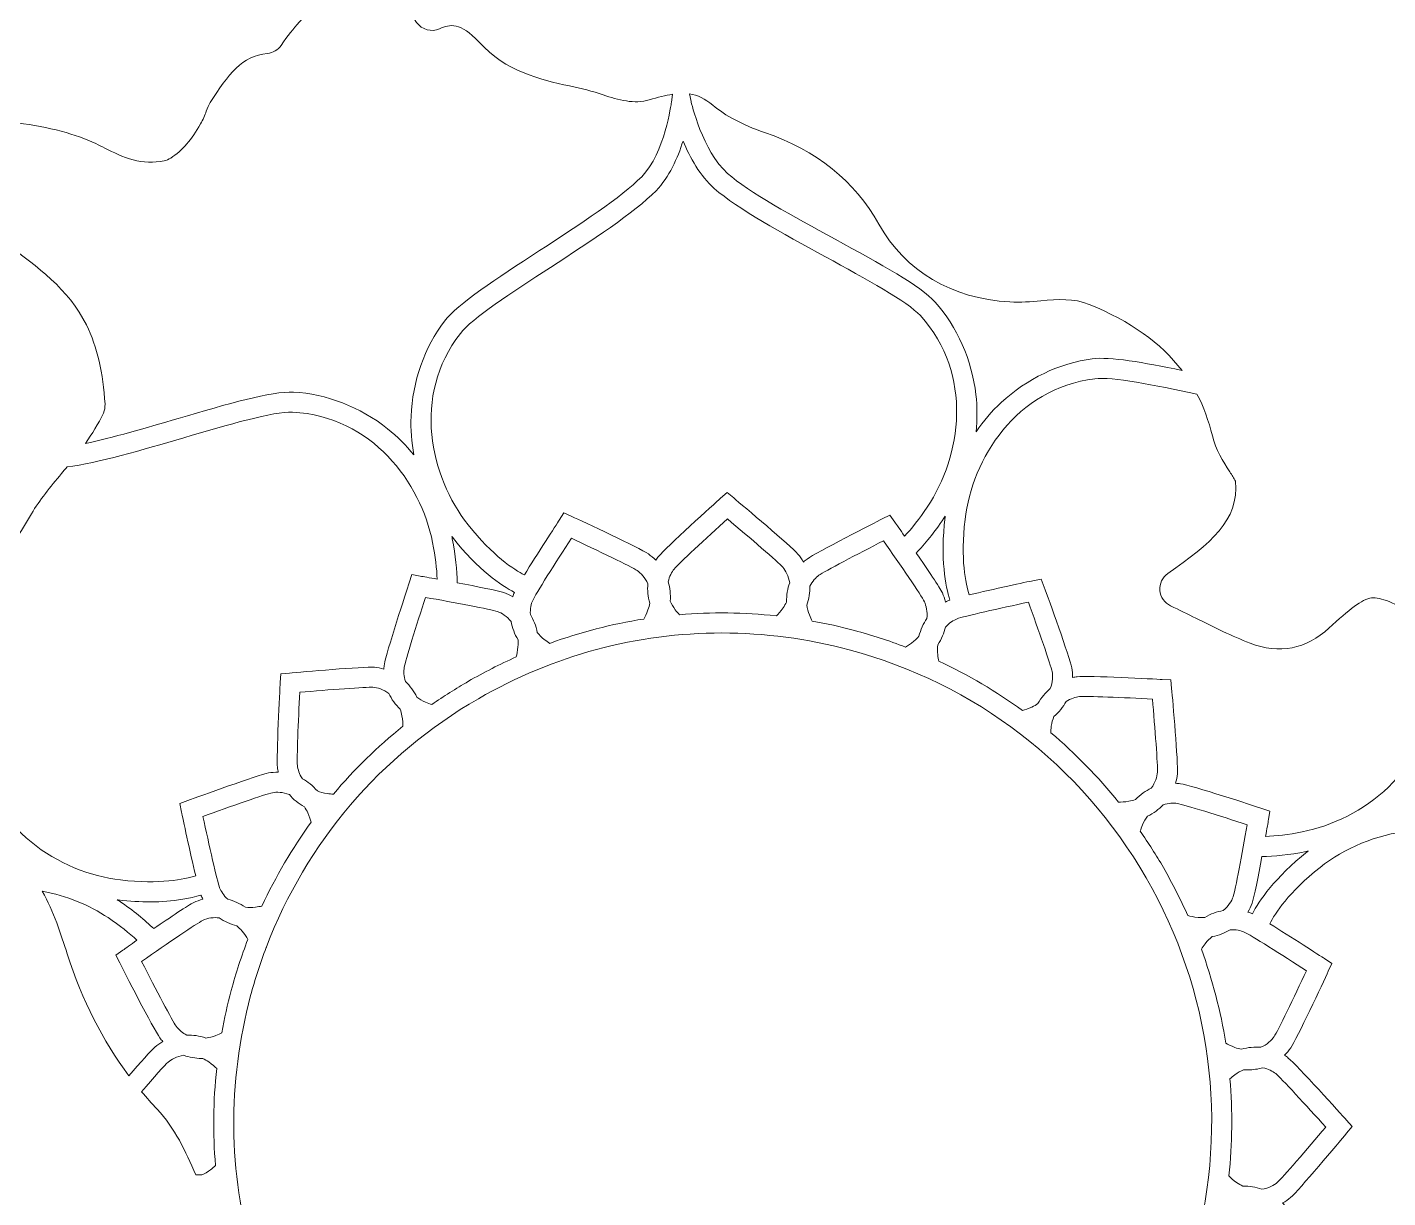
# Model space of a CAD drawing. Header units: millimetres. Extents: x -1844 to 2932, y -490 to 399.
# Drawn here: x -1681.8 to -1500.5, y -183.1 to -27.2 of the extents above; entities that cross this region are included whole.
import ezdxf

# ---------------------------------------------------------------- set-up
doc = ezdxf.new("R2010")
doc.units = ezdxf.units.MM
doc.header["$MEASUREMENT"] = 0
doc.layers.add('Layer 2', color=7, linetype='Continuous')

msp = doc.modelspace()

# ---------------------------------------------------------------- linework, layer by layer
at = {"layer": 'Layer 2', "lineweight": 0}
for points, knots in [([(-1399.13, 398.64), (-1644.62, 398.64), (-1843.63, 199.63), (-1843.63, -45.86), (-1843.63, -291.35), (-1644.62, -490.36), (-1399.13, -490.36), (-1153.64, -490.36), (-954.63, -291.35), (-954.63, -45.86), (-954.63, 199.63), (-1153.64, 398.64), (-1399.13, 398.64)], [0, 0, 0, 0, 1, 1, 1, 2, 2, 2, 3, 3, 3, 4, 4, 4, 4]), ([(-1693.73, -49.65), (-1694.94, -48.64), (-1696.36, -48.07), (-1697.62, -47.57), (-1698.17, -47.35), (-1698.69, -47.14), (-1699.16, -46.91), (-1699.67, -46.65), (-1700.2, -46.41), (-1700.72, -46.17), (-1702.03, -45.56), (-1703.26, -44.99), (-1704.31, -44.27), (-1704.31, -44.27), (-1704.7, -44), (-1704.7, -44), (-1707.42, -42.14), (-1710.23, -40.21), (-1712.5, -37.96), (-1714.47, -36.03), (-1715.26, -34.4), (-1715.25, -33.98), (-1714.65, -30.08), (-1716.38, -28.07), (-1717.9, -26.29), (-1718.04, -26.13), (-1718.18, -25.96), (-1718.33, -25.79), (-1719.63, -24.23), (-1720.74, -22.38), (-1721.82, -20.59), (-1722.3, -19.79), (-1722.79, -18.96), (-1723.3, -18.17), (-1723.72, -17.51), (-1724.42, -17.09), (-1725.2, -17.03), (-1726.08, -16.95), (-1727, -16.94), (-1727.97, -16.93), (-1730.05, -16.9), (-1732.21, -16.88), (-1733.98, -16.22), (-1737.36, -14.98), (-1740.54, -13.18), (-1743.89, -11.28), (-1744.95, -10.68), (-1746.04, -10.06), (-1747.12, -9.47), (-1747.65, -9.18), (-1748.18, -8.69), (-1748.41, -8.27), (-1748.48, -8.15), (-1748.54, -8.03), (-1748.61, -7.91), (-1748.61, -7.91), (-1748.67, -7.81), (-1748.67, -7.81), (-1748.81, -7.56), (-1749, -7.33), (-1749.23, -7.14), (-1749.23, -7.14), (-1749.37, -7.02), (-1749.37, -7.02), (-1749.44, -6.97), (-1749.5, -6.92), (-1749.56, -6.86), (-1749.56, -6.86), (-1749.93, -6.53), (-1749.93, -6.53), (-1751.55, -5.08), (-1753.39, -3.43), (-1756.25, -3.03), (-1759.09, -2.63), (-1761.81, -3.34), (-1763.86, -4), (-1765.13, -4.41), (-1766.37, -4.87), (-1767.57, -5.32), (-1771.09, -6.62), (-1774.41, -7.85), (-1777.92, -7.75), (-1785.17, -7.54), (-1792.34, -3.08), (-1797.58, 4.51), (-1800.8, 9.17), (-1802.7, 14.43), (-1804.13, 18.96), (-1804.18, 19.12), (-1804.24, 19.26), (-1804.32, 19.4), (-1806.03, 22.56), (-1807.78, 26.11), (-1809.46, 29.54), (-1812.96, 36.65), (-1815.97, 42.79), (-1818.5, 45.09), (-1818.63, 45.21), (-1818.77, 45.31), (-1818.91, 45.39), (-1813.29, 71.35), (-1805.22, 96.87), (-1794.88, 121.31), (-1787.4, 139), (-1778.68, 156.25), (-1768.85, 172.84), (-1771.18, 164.55), (-1772.39, 155.89), (-1772.39, 147.05), (-1772.39, 122.22), (-1762.88, 98.86), (-1745.58, 81.12), (-1749.41, 79.13), (-1753.52, 76.87), (-1758.22, 74.18), (-1760.05, 73.13), (-1761.62, 71.36), (-1762.31, 69.54), (-1762.57, 68.85), (-1762.83, 68.17), (-1763.09, 67.48), (-1765.15, 62.07), (-1767.28, 56.48), (-1768.8, 50.76), (-1770.12, 45.78), (-1771.43, 39.9), (-1771.22, 34.05), (-1770.93, 25.85), (-1768.08, 19.49), (-1762.75, 15.14), (-1758.09, 11.35), (-1749.53, 11.59), (-1743.48, 13.8), (-1737.53, 15.97), (-1733.59, 19.95), (-1732.68, 24.73), (-1731.97, 28.5), (-1729.07, 30.42), (-1722.67, 31.37), (-1718.72, 31.96), (-1716.28, 31.25), (-1714.45, 28.93), (-1714.35, 28.57), (-1714.18, 28.23), (-1713.93, 27.94), (-1712.28, 26.01), (-1711.75, 23.01), (-1712.56, 20.11), (-1713.53, 16.63), (-1716.03, 13.84), (-1718.73, 11.05), (-1718.73, 11.05), (-1719.02, 10.75), (-1719.02, 10.75), (-1720.28, 9.45), (-1721.59, 8.11), (-1722.68, 6.5), (-1723.77, 4.91), (-1724.97, 2.79), (-1724.61, 0.61), (-1724.53, 0.08), (-1724.27, -0.41), (-1723.88, -0.79), (-1723.34, -1.31), (-1722.6, -1.57), (-1721.83, -1.52), (-1721.78, -1.53), (-1721.73, -1.53), (-1721.68, -1.54), (-1721.4, -1.57), (-1720.98, -1.61), (-1720.49, -1.55), (-1718.98, -1.39), (-1717.65, -0.83), (-1716.55, -0.3), (-1713.05, 1.38), (-1710.38, 2.49), (-1707.82, 1.42), (-1706.64, 0.92), (-1705.76, 0.04), (-1705.04, -1.35), (-1704.65, -2.11), (-1703.9, -2.62), (-1703.05, -2.69), (-1702.71, -2.73), (-1702.4, -2.73), (-1702.1, -2.69), (-1701.34, -2.61), (-1700.99, -2.72), (-1700.93, -2.77), (-1700.88, -2.82), (-1700.75, -3.13), (-1700.76, -3.83), (-1700.8, -7), (-1701.1, -10.27), (-1701.39, -13.44), (-1701.45, -14), (-1701.5, -14.55), (-1701.55, -15.1), (-1701.63, -16.11), (-1701.72, -17.11), (-1701.8, -18.12), (-1701.93, -19.82), (-1702.07, -21.59), (-1702.26, -23.29), (-1702.28, -23.51), (-1702.28, -23.72), (-1702.25, -23.94), (-1701.37, -29.72), (-1699.15, -33.69), (-1695.45, -36.08), (-1691.65, -38.54), (-1687.27, -39.23), (-1683.03, -39.9), (-1680.97, -40.23), (-1679.02, -40.53), (-1677.21, -41.03), (-1675.5, -41.5), (-1673.99, -42.04), (-1672.61, -42.68), (-1672.22, -42.86), (-1671.82, -43.06), (-1671.4, -43.28), (-1670.29, -43.84), (-1669.03, -44.48), (-1667.63, -44.84), (-1666.3, -45.19), (-1664.91, -45.23), (-1663.52, -44.97), (-1663.2, -44.9), (-1662.89, -44.78), (-1662.62, -44.6), (-1661.12, -43.62), (-1659.79, -42.09), (-1658.66, -40.06), (-1658.33, -39.47), (-1658.1, -38.89), (-1657.9, -38.37), (-1657.73, -37.92), (-1657.57, -37.49), (-1657.39, -37.21), (-1654.96, -33.44), (-1653.12, -30.95), (-1649.77, -30.67), (-1649.03, -30.6), (-1648.35, -30.21), (-1647.93, -29.6), (-1647.04, -28.32), (-1646.27, -27.33), (-1645.5, -26.48), (-1642.73, -23.43), (-1639.51, -21.55), (-1636.88, -21.44), (-1635.31, -21.37), (-1633.93, -21.93), (-1632.65, -23.13), (-1631.62, -24.1), (-1630.74, -25.29), (-1629.87, -26.54), (-1629.18, -27.51), (-1627.9, -27.87), (-1626.81, -27.38), (-1625.46, -26.77), (-1624.04, -26.46), (-1621.58, -29.14), (-1617.96, -33.11), (-1613.46, -34.11), (-1609.5, -35), (-1607.93, -35.35), (-1606.44, -35.68), (-1605.04, -36.17), (-1603, -36.87), (-1600.85, -37.44), (-1598.87, -36.85), (-1597.72, -36.5), (-1596.71, -36.24), (-1595.8, -36.11), (-1595.8, -36.11), (-1595.93, -37.18), (-1595.93, -37.18), (-1595.94, -37.24), (-1596.8, -43.92), (-1599.89, -47.08), (-1602.57, -49.82), (-1608.13, -53.44), (-1613.51, -56.93), (-1619.32, -60.71), (-1624.35, -63.98), (-1626.16, -66.32), (-1628.82, -69.75), (-1630.44, -74.38), (-1630.62, -79.01), (-1630.68, -80.74), (-1630.55, -82.45), (-1630.23, -84.14), (-1631.27, -82.86), (-1632.44, -81.69), (-1633.74, -80.65), (-1637.37, -77.77), (-1641.94, -76), (-1646.28, -75.78), (-1649.23, -75.64), (-1654.98, -77.33), (-1661.64, -79.29), (-1665.98, -80.57), (-1670.43, -81.87), (-1674.01, -82.62), (-1673.11, -81.35), (-1672.28, -80.01), (-1671.61, -78.56), (-1671.45, -78.19), (-1671.37, -77.79), (-1671.39, -77.39), (-1671.61, -73.21), (-1672.42, -69.75), (-1673.87, -66.82), (-1676.21, -62.08), (-1680.54, -58.95), (-1684.36, -56.18), (-1684.85, -55.82), (-1685.34, -55.47), (-1685.81, -55.12), (-1685.83, -55.1), (-1685.86, -55.09), (-1685.88, -55.07), (-1685.88, -55.07), (-1693.21, -50.04), (-1693.21, -50.04), (-1693.39, -49.91), (-1693.57, -49.78), (-1693.73, -49.65)], [0, 0, 0, 0, 1, 1, 1, 2, 2, 2, 3, 3, 3, 4, 4, 4, 5, 5, 5, 6, 6, 6, 7, 7, 7, 8, 8, 8, 9, 9, 9, 10, 10, 10, 11, 11, 11, 12, 12, 12, 13, 13, 13, 14, 14, 14, 15, 15, 15, 16, 16, 16, 17, 17, 17, 18, 18, 18, 19, 19, 19, 20, 20, 20, 21, 21, 21, 22, 22, 22, 23, 23, 23, 24, 24, 24, 25, 25, 25, 26, 26, 26, 27, 27, 27, 28, 28, 28, 29, 29, 29, 30, 30, 30, 31, 31, 31, 32, 32, 32, 33, 33, 33, 34, 34, 34, 35, 35, 35, 36, 36, 36, 37, 37, 37, 38, 38, 38, 39, 39, 39, 40, 40, 40, 41, 41, 41, 42, 42, 42, 43, 43, 43, 44, 44, 44, 45, 45, 45, 46, 46, 46, 47, 47, 47, 48, 48, 48, 49, 49, 49, 50, 50, 50, 51, 51, 51, 52, 52, 52, 53, 53, 53, 54, 54, 54, 55, 55, 55, 56, 56, 56, 57, 57, 57, 58, 58, 58, 59, 59, 59, 60, 60, 60, 61, 61, 61, 62, 62, 62, 63, 63, 63, 64, 64, 64, 65, 65, 65, 66, 66, 66, 67, 67, 67, 68, 68, 68, 69, 69, 69, 70, 70, 70, 71, 71, 71, 72, 72, 72, 73, 73, 73, 74, 74, 74, 75, 75, 75, 76, 76, 76, 77, 77, 77, 78, 78, 78, 79, 79, 79, 80, 80, 80, 81, 81, 81, 82, 82, 82, 83, 83, 83, 84, 84, 84, 85, 85, 85, 86, 86, 86, 87, 87, 87, 88, 88, 88, 89, 89, 89, 90, 90, 90, 91, 91, 91, 92, 92, 92, 93, 93, 93, 94, 94, 94, 95, 95, 95, 96, 96, 96, 97, 97, 97, 98, 98, 98, 99, 99, 99, 100, 100, 100, 101, 101, 101, 102, 102, 102, 103, 103, 103, 104, 104, 104, 105, 105, 105, 106, 106, 106, 107, 107, 107, 108, 108, 108, 109, 109, 109, 110, 110, 110, 110]), ([(-1555.36, -76.11), (-1555.89, -71.51), (-1557.87, -67.02), (-1560.78, -63.8), (-1562.77, -61.6), (-1568.03, -58.73), (-1574.12, -55.41), (-1579.75, -52.34), (-1585.57, -49.17), (-1588.45, -46.64), (-1591.79, -43.72), (-1593.29, -37.12), (-1593.31, -37.05), (-1593.31, -37.05), (-1593.53, -36.06), (-1593.53, -36.06), (-1592.43, -36.22), (-1591.45, -36.68), (-1590.43, -37.54), (-1588.72, -38.98), (-1586.46, -40.18), (-1583.52, -41.19), (-1576.61, -43.56), (-1571.49, -47.67), (-1568.29, -53.4), (-1564.8, -59.66), (-1558.6, -63.34), (-1550.83, -63.77), (-1549.41, -63.85), (-1548.04, -63.73), (-1546.72, -63.62), (-1544.37, -63.42), (-1542.35, -63.25), (-1540.27, -64.1), (-1534.78, -66.34), (-1530.72, -69.21), (-1527.9, -72.89), (-1533.12, -71.81), (-1537.47, -71.04), (-1539.87, -71.34), (-1544.18, -71.89), (-1548.6, -74.01), (-1551.99, -77.16), (-1553.26, -78.34), (-1554.37, -79.64), (-1555.34, -81.06), (-1555.17, -79.42), (-1555.17, -77.76), (-1555.36, -76.11)], [0, 0, 0, 0, 1, 1, 1, 2, 2, 2, 3, 3, 3, 4, 4, 4, 5, 5, 5, 6, 6, 6, 7, 7, 7, 8, 8, 8, 9, 9, 9, 10, 10, 10, 11, 11, 11, 12, 12, 12, 13, 13, 13, 14, 14, 14, 15, 15, 15, 16, 16, 16, 16]), ([(-1587.63, -89.88), (-1587.63, -89.88), (-1588.52, -89.14), (-1588.52, -89.14), (-1588.52, -89.14), (-1589.38, -89.91), (-1589.38, -89.91), (-1590.12, -90.58), (-1596.71, -96.51), (-1597.64, -97.66), (-1597.77, -97.82), (-1597.89, -97.99), (-1598.01, -98.18), (-1598.32, -97.85), (-1598.65, -97.57), (-1598.99, -97.33), (-1600.2, -96.52), (-1607.7, -93.03), (-1609.19, -92.34), (-1609.19, -92.34), (-1610.24, -91.85), (-1610.24, -91.85), (-1610.24, -91.85), (-1610.87, -92.82), (-1610.87, -92.82), (-1611.26, -93.42), (-1613.87, -97.42), (-1615.52, -100.13), (-1616.89, -99.43), (-1619.73, -97.61), (-1623.01, -93.44), (-1628.06, -87.04), (-1630.53, -76.33), (-1624.05, -67.96), (-1622.51, -65.97), (-1617.19, -62.51), (-1612.05, -59.17), (-1606.55, -55.6), (-1600.87, -51.9), (-1597.98, -48.95), (-1596.23, -47.15), (-1595.09, -44.58), (-1594.38, -42.33), (-1593.46, -44.52), (-1592.1, -47), (-1590.21, -48.65), (-1587.11, -51.37), (-1581.16, -54.62), (-1575.4, -57.76), (-1570.02, -60.69), (-1564.45, -63.73), (-1562.76, -65.59), (-1555.65, -73.45), (-1557.3, -84.31), (-1561.84, -91.08), (-1562.89, -92.67), (-1563.92, -93.94), (-1564.86, -94.96), (-1565.45, -94.11), (-1565.93, -93.43), (-1566.17, -93.09), (-1566.17, -93.09), (-1566.83, -92.15), (-1566.83, -92.15), (-1566.83, -92.15), (-1567.86, -92.67), (-1567.86, -92.67), (-1568.76, -93.12), (-1576.65, -97.14), (-1577.85, -98.01), (-1578.02, -98.13), (-1578.18, -98.27), (-1578.34, -98.42), (-1578.55, -98.02), (-1578.8, -97.66), (-1579.07, -97.35), (-1580.02, -96.25), (-1586.37, -90.94), (-1587.63, -89.88)], [0, 0, 0, 0, 1, 1, 1, 2, 2, 2, 3, 3, 3, 4, 4, 4, 5, 5, 5, 6, 6, 6, 7, 7, 7, 8, 8, 8, 9, 9, 9, 10, 10, 10, 11, 11, 11, 12, 12, 12, 13, 13, 13, 14, 14, 14, 15, 15, 15, 16, 16, 16, 17, 17, 17, 18, 18, 18, 19, 19, 19, 20, 20, 20, 21, 21, 21, 22, 22, 22, 23, 23, 23, 24, 24, 24, 25, 25, 25, 26, 26, 26, 26]), ([(-1511.89, -134.35), (-1513.76, -134.72), (-1515.38, -134.9), (-1516.77, -134.96), (-1516.59, -133.94), (-1516.45, -133.13), (-1516.38, -132.72), (-1516.38, -132.72), (-1516.18, -131.58), (-1516.18, -131.58), (-1516.18, -131.58), (-1517.28, -131.22), (-1517.28, -131.22), (-1518.23, -130.91), (-1526.65, -128.17), (-1528.11, -127.94), (-1528.32, -127.9), (-1528.53, -127.89), (-1528.75, -127.88), (-1528.62, -127.45), (-1528.54, -127.02), (-1528.51, -126.6), (-1528.41, -125.15), (-1529.13, -116.91), (-1529.28, -115.27), (-1529.28, -115.27), (-1529.39, -114.12), (-1529.39, -114.12), (-1529.39, -114.12), (-1530.54, -114.05), (-1530.54, -114.05), (-1531.54, -114), (-1540.38, -113.53), (-1541.86, -113.69), (-1542.06, -113.71), (-1542.27, -113.74), (-1542.48, -113.79), (-1542.48, -113.34), (-1542.51, -112.91), (-1542.59, -112.5), (-1542.86, -111.07), (-1545.7, -103.3), (-1546.26, -101.75), (-1546.26, -101.75), (-1546.66, -100.67), (-1546.66, -100.67), (-1546.66, -100.67), (-1547.79, -100.9), (-1547.79, -100.9), (-1548.5, -101.05), (-1553.16, -102.04), (-1556.24, -102.78), (-1556.71, -101.32), (-1557.44, -98.02), (-1556.81, -92.75), (-1555.85, -84.65), (-1550.04, -75.33), (-1539.53, -73.99), (-1537.19, -73.69), (-1531.56, -74.84), (-1525.91, -76.04), (-1525.02, -77.75), (-1524.34, -79.6), (-1523.86, -81.61), (-1523.42, -83.43), (-1522.42, -85), (-1521.53, -86.39), (-1521.26, -86.82), (-1521, -87.23), (-1520.76, -87.64), (-1520.32, -92.9), (-1524.07, -95.94), (-1529.79, -99.93), (-1530.52, -100.44), (-1530.92, -101.3), (-1530.85, -102.19), (-1530.77, -103.08), (-1530.23, -103.86), (-1529.43, -104.24), (-1528.26, -104.8), (-1527.14, -105.35), (-1526.06, -105.89), (-1523.6, -107.11), (-1521.28, -108.27), (-1518.83, -109.21), (-1514.95, -110.7), (-1511.32, -110.01), (-1508.32, -107.22), (-1505.65, -104.73), (-1503.96, -103.36), (-1502.64, -103.2), (-1501.41, -103.06), (-1499.64, -103.86), (-1496.67, -105.5), (-1495.43, -109.85), (-1494.43, -113.78), (-1494.53, -115.67), (-1495.05, -126.25), (-1503.89, -132.77), (-1511.89, -134.35)], [0, 0, 0, 0, 1, 1, 1, 2, 2, 2, 3, 3, 3, 4, 4, 4, 5, 5, 5, 6, 6, 6, 7, 7, 7, 8, 8, 8, 9, 9, 9, 10, 10, 10, 11, 11, 11, 12, 12, 12, 13, 13, 13, 14, 14, 14, 15, 15, 15, 16, 16, 16, 17, 17, 17, 18, 18, 18, 19, 19, 19, 20, 20, 20, 21, 21, 21, 22, 22, 22, 23, 23, 23, 24, 24, 24, 25, 25, 25, 26, 26, 26, 27, 27, 27, 28, 28, 28, 29, 29, 29, 30, 30, 30, 31, 31, 31, 32, 32, 32, 33, 33, 33, 33]), ([(-1634.17, -112.03), (-1634.2, -112.24), (-1634.22, -112.45), (-1634.23, -112.67), (-1634.66, -112.54), (-1635.09, -112.46), (-1635.5, -112.43), (-1636.95, -112.33), (-1645.19, -113.05), (-1646.83, -113.2), (-1646.83, -113.2), (-1647.98, -113.31), (-1647.98, -113.31), (-1647.98, -113.31), (-1648.04, -114.46), (-1648.04, -114.46), (-1648.1, -115.46), (-1648.57, -124.31), (-1648.41, -125.78), (-1648.39, -125.99), (-1648.35, -126.2), (-1648.31, -126.41), (-1648.75, -126.4), (-1649.19, -126.43), (-1649.6, -126.51), (-1651.03, -126.79), (-1658.8, -129.62), (-1660.34, -130.19), (-1660.34, -130.19), (-1661.43, -130.59), (-1661.43, -130.59), (-1661.43, -130.59), (-1661.19, -131.72), (-1661.19, -131.72), (-1661.04, -132.43), (-1660.05, -137.11), (-1659.31, -140.19), (-1660.77, -140.66), (-1664.07, -141.38), (-1669.33, -140.76), (-1677.42, -139.8), (-1686.74, -133.98), (-1688.08, -123.47), (-1688.18, -122.69), (-1688.11, -121.54), (-1687.94, -120.14), (-1687.56, -119.57), (-1687.18, -118.99), (-1686.79, -118.4), (-1686.29, -117.65), (-1685.8, -116.9), (-1685.29, -116.14), (-1684.85, -115.48), (-1684.75, -114.66), (-1685.02, -113.91), (-1685.27, -113.2), (-1685.84, -112.64), (-1686.56, -112.39), (-1686.32, -111.2), (-1686.06, -109.98), (-1685.8, -108.77), (-1684.81, -104.11), (-1683.8, -99.35), (-1683.34, -95.5), (-1682.61, -94.34), (-1681.89, -93.16), (-1681.19, -91.98), (-1680.1, -90.14), (-1678.68, -88.43), (-1677.17, -86.62), (-1676.93, -86.33), (-1676.69, -86.04), (-1676.45, -85.75), (-1672.34, -85.22), (-1666.53, -83.51), (-1660.89, -81.85), (-1655, -80.12), (-1648.92, -78.33), (-1646.41, -78.45), (-1635.83, -78.97), (-1629.32, -87.82), (-1627.74, -95.82), (-1627.37, -97.68), (-1627.19, -99.3), (-1627.14, -100.69), (-1628.16, -100.5), (-1628.98, -100.36), (-1629.38, -100.29), (-1629.38, -100.29), (-1630.52, -100.09), (-1630.52, -100.09), (-1630.52, -100.09), (-1630.88, -101.19), (-1630.88, -101.19), (-1631.19, -102.15), (-1633.93, -110.57), (-1634.17, -112.03)], [0, 0, 0, 0, 1, 1, 1, 2, 2, 2, 3, 3, 3, 4, 4, 4, 5, 5, 5, 6, 6, 6, 7, 7, 7, 8, 8, 8, 9, 9, 9, 10, 10, 10, 11, 11, 11, 12, 12, 12, 13, 13, 13, 14, 14, 14, 15, 15, 15, 16, 16, 16, 17, 17, 17, 18, 18, 18, 19, 19, 19, 20, 20, 20, 21, 21, 21, 22, 22, 22, 23, 23, 23, 24, 24, 24, 25, 25, 25, 26, 26, 26, 27, 27, 27, 28, 28, 28, 29, 29, 29, 30, 30, 30, 31, 31, 31, 32, 32, 32, 32]), ([(-1563.3, -97.21), (-1562.16, -96.01), (-1560.91, -94.5), (-1559.62, -92.57), (-1559.56, -92.48), (-1559.51, -92.39), (-1559.45, -92.31), (-1559.45, -92.35), (-1559.46, -92.39), (-1559.47, -92.43), (-1560.13, -98), (-1559.4, -101.63), (-1558.82, -103.48), (-1559.02, -103.55), (-1559.21, -103.64), (-1559.4, -103.74), (-1559.51, -103.31), (-1559.65, -102.9), (-1559.83, -102.52), (-1560.18, -101.8), (-1561.78, -99.42), (-1563.3, -97.21)], [0, 0, 0, 0, 1, 1, 1, 2, 2, 2, 3, 3, 3, 4, 4, 4, 5, 5, 5, 6, 6, 6, 7, 7, 7, 7]), ([(-1596.35, -101.05), (-1596.2, -100.32), (-1595.88, -99.72), (-1595.56, -99.34), (-1595.02, -98.67), (-1591.22, -95.17), (-1588.45, -92.67), (-1585.59, -95.08), (-1581.65, -98.45), (-1581.09, -99.1), (-1580.71, -99.54), (-1580.3, -100.28), (-1580.17, -101.18), (-1580.45, -101.96), (-1580.61, -102.82), (-1580.59, -103.74), (-1580.72, -104), (-1580.87, -104.26), (-1581.06, -104.53), (-1581.38, -105), (-1581.69, -105.34), (-1581.94, -105.58), (-1586.26, -105.11), (-1590.58, -105.06), (-1594.87, -105.43), (-1595.04, -105.24), (-1595.22, -105.03), (-1595.42, -104.77), (-1595.71, -104.38), (-1595.92, -104), (-1596.08, -103.62), (-1596.01, -102.71), (-1596.12, -101.84), (-1596.35, -101.05)], [0, 0, 0, 0, 1, 1, 1, 2, 2, 2, 3, 3, 3, 4, 4, 4, 5, 5, 5, 6, 6, 6, 7, 7, 7, 8, 8, 8, 9, 9, 9, 10, 10, 10, 11, 11, 11, 11]), ([(-1625.18, -95), (-1625.16, -95.03), (-1625.13, -95.06), (-1625.11, -95.1), (-1621.65, -99.49), (-1618.57, -101.55), (-1616.85, -102.45), (-1616.94, -102.64), (-1617.01, -102.83), (-1617.07, -103.04), (-1617.45, -102.8), (-1617.85, -102.61), (-1618.24, -102.48), (-1619, -102.22), (-1621.81, -101.67), (-1624.45, -101.18), (-1624.48, -99.52), (-1624.67, -97.57), (-1625.12, -95.3), (-1625.14, -95.2), (-1625.16, -95.1), (-1625.18, -95)], [0, 0, 0, 0, 1, 1, 1, 2, 2, 2, 3, 3, 3, 4, 4, 4, 5, 5, 5, 6, 6, 6, 7, 7, 7, 7]), ([(-1598.81, -103.9), (-1598.86, -104.18), (-1598.94, -104.48), (-1599.05, -104.79), (-1599.24, -105.31), (-1599.44, -105.7), (-1599.62, -106), (-1603.87, -106.67), (-1608.06, -107.75), (-1612.14, -109.24), (-1612.36, -109.1), (-1612.6, -108.94), (-1612.86, -108.74), (-1613.25, -108.44), (-1613.55, -108.12), (-1613.8, -107.8), (-1613.97, -106.89), (-1614.29, -106.09), (-1614.72, -105.39), (-1614.76, -104.64), (-1614.61, -103.98), (-1614.41, -103.53), (-1614.06, -102.74), (-1611.29, -98.38), (-1609.26, -95.25), (-1605.88, -96.83), (-1601.2, -99.06), (-1600.49, -99.55), (-1600.01, -99.87), (-1599.43, -100.48), (-1599.07, -101.32), (-1599.14, -102.15), (-1599.07, -103.02), (-1598.81, -103.9)], [0, 0, 0, 0, 1, 1, 1, 2, 2, 2, 3, 3, 3, 4, 4, 4, 5, 5, 5, 6, 6, 6, 7, 7, 7, 8, 8, 8, 9, 9, 9, 10, 10, 10, 11, 11, 11, 11]), ([(-1577.48, -101.63), (-1577.14, -100.96), (-1576.68, -100.46), (-1576.28, -100.17), (-1575.58, -99.67), (-1571, -97.28), (-1567.68, -95.58), (-1565.54, -98.64), (-1562.61, -102.91), (-1562.23, -103.69), (-1561.98, -104.21), (-1561.78, -105.03), (-1561.89, -105.94), (-1562.36, -106.62), (-1562.74, -107.41), (-1562.95, -108.3), (-1563.14, -108.52), (-1563.36, -108.74), (-1563.61, -108.95), (-1564.05, -109.31), (-1564.43, -109.56), (-1564.74, -109.73), (-1566.96, -108.89), (-1569.22, -108.15), (-1571.54, -107.53), (-1573.41, -107.03), (-1575.28, -106.61), (-1577.16, -106.27), (-1577.28, -106.04), (-1577.41, -105.77), (-1577.54, -105.46), (-1577.72, -105.01), (-1577.83, -104.58), (-1577.89, -104.17), (-1577.58, -103.31), (-1577.46, -102.45), (-1577.48, -101.63)], [0, 0, 0, 0, 1, 1, 1, 2, 2, 2, 3, 3, 3, 4, 4, 4, 5, 5, 5, 6, 6, 6, 7, 7, 7, 8, 8, 8, 9, 9, 9, 10, 10, 10, 11, 11, 11, 12, 12, 12, 12]), ([(-1631.53, -112.45), (-1631.39, -111.6), (-1629.85, -106.67), (-1628.7, -103.12), (-1625.02, -103.77), (-1619.93, -104.72), (-1619.12, -105), (-1618.56, -105.19), (-1617.85, -105.63), (-1617.28, -106.35), (-1617.13, -107.17), (-1616.84, -107.99), (-1616.36, -108.77), (-1616.34, -109.06), (-1616.34, -109.37), (-1616.37, -109.69), (-1616.42, -110.26), (-1616.51, -110.71), (-1616.62, -111.05), (-1618.78, -112.02), (-1620.9, -113.1), (-1622.98, -114.3), (-1624.66, -115.27), (-1626.27, -116.3), (-1627.84, -117.39), (-1628.09, -117.31), (-1628.37, -117.22), (-1628.69, -117.08), (-1629.13, -116.89), (-1629.51, -116.67), (-1629.84, -116.42), (-1630.23, -115.59), (-1630.76, -114.9), (-1631.35, -114.33), (-1631.58, -113.62), (-1631.61, -112.94), (-1631.53, -112.45)], [0, 0, 0, 0, 1, 1, 1, 2, 2, 2, 3, 3, 3, 4, 4, 4, 5, 5, 5, 6, 6, 6, 7, 7, 7, 8, 8, 8, 9, 9, 9, 10, 10, 10, 11, 11, 11, 12, 12, 12, 12]), ([(-1560.45, -109.42), (-1559.93, -108.66), (-1559.59, -107.87), (-1559.4, -107.07), (-1558.9, -106.51), (-1558.33, -106.15), (-1557.86, -105.97), (-1557.06, -105.66), (-1552.02, -104.54), (-1548.37, -103.76), (-1547.1, -107.27), (-1545.37, -112.16), (-1545.21, -113), (-1545.1, -113.58), (-1545.12, -114.42), (-1545.46, -115.27), (-1546.09, -115.8), (-1546.66, -116.47), (-1547.1, -117.27), (-1547.34, -117.44), (-1547.6, -117.59), (-1547.9, -117.73), (-1548.4, -117.96), (-1548.82, -118.1), (-1549.16, -118.18), (-1552.64, -115.65), (-1556.36, -113.45), (-1560.3, -111.62), (-1560.36, -111.37), (-1560.41, -111.08), (-1560.45, -110.75), (-1560.51, -110.27), (-1560.51, -109.83), (-1560.45, -109.42)], [0, 0, 0, 0, 1, 1, 1, 2, 2, 2, 3, 3, 3, 4, 4, 4, 5, 5, 5, 6, 6, 6, 7, 7, 7, 8, 8, 8, 9, 9, 9, 10, 10, 10, 11, 11, 11, 11]), ([(-1651.71, -190.99), (-1654.95, -179.73), (-1655.1, -167.77), (-1651.99, -156.17), (-1651.4, -153.99), (-1650.71, -151.85), (-1649.92, -149.77), (-1649.92, -149.77), (-1649.91, -149.77), (-1649.91, -149.77), (-1649.9, -149.74), (-1649.89, -149.71), (-1649.89, -149.68), (-1644.57, -135.76), (-1634.73, -124.17), (-1621.65, -116.61), (-1611.61, -110.82), (-1600.48, -107.86), (-1589.19, -107.86), (-1583.54, -107.86), (-1577.84, -108.6), (-1572.23, -110.11), (-1555.43, -114.61), (-1541.39, -125.39), (-1532.69, -140.46), (-1524, -155.53), (-1521.69, -173.08), (-1526.19, -189.89), (-1530.69, -206.7), (-1541.47, -220.75), (-1556.53, -229.45), (-1566.56, -235.24), (-1577.7, -238.2), (-1588.98, -238.2), (-1594.64, -238.2), (-1600.33, -237.46), (-1605.94, -235.95), (-1610.78, -234.66), (-1615.38, -232.84), (-1619.7, -230.55), (-1619.68, -228.07), (-1619.95, -225.53), (-1620.5, -223), (-1621.87, -216.7), (-1624.91, -210.88), (-1629.05, -206.62), (-1635.15, -200.34), (-1642.56, -195.22), (-1651.71, -190.99)], [0, 0, 0, 0, 1, 1, 1, 2, 2, 2, 3, 3, 3, 4, 4, 4, 5, 5, 5, 6, 6, 6, 7, 7, 7, 8, 8, 8, 9, 9, 9, 10, 10, 10, 11, 11, 11, 12, 12, 12, 13, 13, 13, 14, 14, 14, 15, 15, 15, 16, 16, 16, 16]), ([(-1645.1, -127.27), (-1645.51, -126.65), (-1645.7, -126), (-1645.76, -125.5), (-1645.85, -124.65), (-1645.63, -119.49), (-1645.44, -115.76), (-1641.71, -115.44), (-1636.55, -115.03), (-1635.69, -115.09), (-1635.11, -115.14), (-1634.3, -115.37), (-1633.57, -115.92), (-1633.22, -116.67), (-1632.72, -117.39), (-1632.06, -118.02), (-1631.96, -118.3), (-1631.88, -118.59), (-1631.83, -118.91), (-1631.73, -119.47), (-1631.7, -119.93), (-1631.71, -120.28), (-1635.1, -123.01), (-1638.19, -126.03), (-1640.96, -129.32), (-1641.21, -129.31), (-1641.49, -129.29), (-1641.81, -129.24), (-1642.29, -129.17), (-1642.72, -129.05), (-1643.1, -128.9), (-1643.69, -128.2), (-1644.38, -127.66), (-1645.1, -127.27)], [0, 0, 0, 0, 1, 1, 1, 2, 2, 2, 3, 3, 3, 4, 4, 4, 5, 5, 5, 6, 6, 6, 7, 7, 7, 8, 8, 8, 9, 9, 9, 10, 10, 10, 11, 11, 11, 11]), ([(-1545.32, -120.29), (-1545.25, -119.81), (-1545.13, -119.38), (-1544.97, -119), (-1544.27, -118.41), (-1543.74, -117.72), (-1543.34, -117), (-1542.72, -116.59), (-1542.07, -116.39), (-1541.58, -116.34), (-1540.72, -116.25), (-1535.56, -116.47), (-1531.84, -116.66), (-1531.52, -120.39), (-1531.11, -125.55), (-1531.17, -126.41), (-1531.22, -126.99), (-1531.45, -127.8), (-1532, -128.53), (-1532.75, -128.89), (-1533.47, -129.38), (-1534.1, -130.04), (-1534.37, -130.14), (-1534.67, -130.22), (-1534.99, -130.28), (-1535.55, -130.37), (-1536.01, -130.4), (-1536.36, -130.39), (-1539.08, -127.01), (-1542.1, -123.91), (-1545.39, -121.14), (-1545.38, -120.89), (-1545.36, -120.61), (-1545.32, -120.29)], [0, 0, 0, 0, 1, 1, 1, 2, 2, 2, 3, 3, 3, 4, 4, 4, 5, 5, 5, 6, 6, 6, 7, 7, 7, 8, 8, 8, 9, 9, 9, 10, 10, 10, 11, 11, 11, 11]), ([(-1643.92, -133.08), (-1646.45, -136.56), (-1648.64, -140.29), (-1650.48, -144.23), (-1650.73, -144.29), (-1651.02, -144.34), (-1651.35, -144.38), (-1651.83, -144.44), (-1652.27, -144.44), (-1652.68, -144.39), (-1653.43, -143.87), (-1654.23, -143.53), (-1655.03, -143.33), (-1655.58, -142.83), (-1655.94, -142.26), (-1656.12, -141.8), (-1656.43, -140.99), (-1657.56, -135.95), (-1658.34, -132.3), (-1654.82, -131.02), (-1649.94, -129.3), (-1649.09, -129.14), (-1648.52, -129.03), (-1647.68, -129.04), (-1646.83, -129.38), (-1646.29, -130.02), (-1645.63, -130.58), (-1644.83, -131.02), (-1644.66, -131.26), (-1644.51, -131.53), (-1644.37, -131.82), (-1644.14, -132.32), (-1644, -132.75), (-1643.92, -133.08)], [0, 0, 0, 0, 1, 1, 1, 2, 2, 2, 3, 3, 3, 4, 4, 4, 5, 5, 5, 6, 6, 6, 7, 7, 7, 8, 8, 8, 9, 9, 9, 10, 10, 10, 11, 11, 11, 11]), ([(-1533.16, -133.42), (-1532.97, -132.97), (-1532.74, -132.59), (-1532.5, -132.26), (-1531.67, -131.87), (-1530.98, -131.35), (-1530.41, -130.75), (-1529.7, -130.52), (-1529.02, -130.5), (-1528.53, -130.57), (-1527.68, -130.71), (-1522.75, -132.26), (-1519.21, -133.4), (-1519.86, -137.09), (-1520.8, -142.18), (-1521.09, -142.99), (-1521.28, -143.54), (-1521.71, -144.26), (-1522.43, -144.83), (-1523.25, -144.98), (-1524.07, -145.27), (-1524.85, -145.75), (-1525.14, -145.77), (-1525.45, -145.77), (-1525.77, -145.74), (-1526.34, -145.69), (-1526.79, -145.59), (-1527.13, -145.49), (-1528.1, -143.33), (-1529.18, -141.2), (-1530.38, -139.12), (-1531.34, -137.45), (-1532.38, -135.83), (-1533.47, -134.26), (-1533.39, -134.01), (-1533.29, -133.73), (-1533.16, -133.42)], [0, 0, 0, 0, 1, 1, 1, 2, 2, 2, 3, 3, 3, 4, 4, 4, 5, 5, 5, 6, 6, 6, 7, 7, 7, 8, 8, 8, 9, 9, 9, 10, 10, 10, 11, 11, 11, 12, 12, 12, 12]), ([(-1511.03, -197.26), (-1510.19, -196.67), (-1509.51, -196.2), (-1509.18, -195.96), (-1509.18, -195.96), (-1508.23, -195.3), (-1508.23, -195.3), (-1508.23, -195.3), (-1508.76, -194.27), (-1508.76, -194.27), (-1509.21, -193.37), (-1513.23, -185.48), (-1514.1, -184.28), (-1514.22, -184.11), (-1514.36, -183.95), (-1514.5, -183.78), (-1514.11, -183.57), (-1513.75, -183.32), (-1513.43, -183.05), (-1512.34, -182.1), (-1507.02, -175.75), (-1505.97, -174.49), (-1505.97, -174.49), (-1505.23, -173.6), (-1505.23, -173.6), (-1505.23, -173.6), (-1506, -172.74), (-1506, -172.74), (-1506.67, -172), (-1512.59, -165.41), (-1513.74, -164.48), (-1513.9, -164.35), (-1514.08, -164.23), (-1514.26, -164.11), (-1513.94, -163.8), (-1513.65, -163.47), (-1513.42, -163.12), (-1512.61, -161.92), (-1509.11, -154.41), (-1508.42, -152.92), (-1508.42, -152.92), (-1507.94, -151.87), (-1507.94, -151.87), (-1507.94, -151.87), (-1508.91, -151.24), (-1508.91, -151.24), (-1509.51, -150.85), (-1513.5, -148.25), (-1516.21, -146.59), (-1515.51, -145.23), (-1513.7, -142.38), (-1509.51, -139.08), (-1503.11, -134.03), (-1492.41, -131.56), (-1484.04, -138.04), (-1482.05, -139.58), (-1478.6, -144.9), (-1475.25, -150.04), (-1471.68, -155.54), (-1467.99, -161.23), (-1465.04, -164.12), (-1463.24, -165.87), (-1460.67, -167.01), (-1458.42, -167.72), (-1460.6, -168.64), (-1463.08, -170), (-1464.74, -171.89), (-1467.46, -174.99), (-1470.7, -180.95), (-1473.84, -186.71), (-1476.78, -192.1), (-1479.81, -197.67), (-1481.67, -199.35), (-1489.52, -206.46), (-1500.39, -204.82), (-1507.16, -200.28), (-1508.73, -199.22), (-1510.01, -198.2), (-1511.03, -197.26)], [0, 0, 0, 0, 1, 1, 1, 2, 2, 2, 3, 3, 3, 4, 4, 4, 5, 5, 5, 6, 6, 6, 7, 7, 7, 8, 8, 8, 9, 9, 9, 10, 10, 10, 11, 11, 11, 12, 12, 12, 13, 13, 13, 14, 14, 14, 15, 15, 15, 16, 16, 16, 17, 17, 17, 18, 18, 18, 19, 19, 19, 20, 20, 20, 21, 21, 21, 22, 22, 22, 23, 23, 23, 24, 24, 24, 25, 25, 25, 26, 26, 26, 26]), ([(-1519.12, -145.04), (-1518.89, -144.65), (-1518.7, -144.26), (-1518.56, -143.87), (-1518.3, -143.11), (-1517.75, -140.29), (-1517.26, -137.64), (-1515.6, -137.61), (-1513.64, -137.42), (-1511.37, -136.97), (-1511.27, -136.95), (-1511.17, -136.93), (-1511.07, -136.91), (-1511.1, -136.93), (-1511.13, -136.96), (-1511.17, -136.98), (-1515.58, -140.46), (-1517.63, -143.55), (-1518.53, -145.26), (-1518.72, -145.18), (-1518.91, -145.1), (-1519.12, -145.04)], [0, 0, 0, 0, 1, 1, 1, 2, 2, 2, 3, 3, 3, 4, 4, 4, 5, 5, 5, 6, 6, 6, 7, 7, 7, 7]), ([(-1676.41, -150.62), (-1677.27, -147.97), (-1678.22, -145.02), (-1679.75, -142.25), (-1676.51, -142.85), (-1673.47, -144.12), (-1670.99, -145.78), (-1669.42, -146.84), (-1668.15, -147.86), (-1667.13, -148.79), (-1667.98, -149.38), (-1668.66, -149.86), (-1669, -150.1), (-1669, -150.1), (-1669.94, -150.76), (-1669.94, -150.76), (-1669.94, -150.76), (-1669.42, -151.8), (-1669.42, -151.8), (-1668.97, -152.69), (-1664.95, -160.58), (-1664.08, -161.79), (-1663.96, -161.96), (-1663.82, -162.12), (-1663.68, -162.28), (-1664.07, -162.49), (-1664.43, -162.74), (-1664.74, -163.01), (-1665.26, -163.46), (-1666.7, -165.09), (-1668.2, -166.83), (-1671.75, -162.11), (-1674.41, -156.85), (-1676.41, -150.62)], [0, 0, 0, 0, 1, 1, 1, 2, 2, 2, 3, 3, 3, 4, 4, 4, 5, 5, 5, 6, 6, 6, 7, 7, 7, 8, 8, 8, 9, 9, 9, 10, 10, 10, 11, 11, 11, 11]), ([(-1658.35, -143.33), (-1658.79, -143.44), (-1659.2, -143.58), (-1659.57, -143.76), (-1660.29, -144.11), (-1662.67, -145.71), (-1664.89, -147.24), (-1666.08, -146.1), (-1667.59, -144.85), (-1669.5, -143.56), (-1669.59, -143.51), (-1669.68, -143.45), (-1669.77, -143.4), (-1669.72, -143.4), (-1669.68, -143.41), (-1669.64, -143.41), (-1668.07, -143.6), (-1666.65, -143.68), (-1665.38, -143.68), (-1662.17, -143.68), (-1659.93, -143.19), (-1658.61, -142.77), (-1658.53, -142.96), (-1658.45, -143.15), (-1658.35, -143.33)], [0, 0, 0, 0, 1, 1, 1, 2, 2, 2, 3, 3, 3, 4, 4, 4, 5, 5, 5, 6, 6, 6, 7, 7, 7, 8, 8, 8, 8]), ([(-1655.82, -161.1), (-1656.05, -161.22), (-1656.32, -161.35), (-1656.64, -161.48), (-1657.04, -161.64), (-1657.49, -161.76), (-1657.96, -161.81), (-1658.82, -161.51), (-1659.67, -161.4), (-1660.49, -161.42), (-1661.03, -161.15), (-1661.52, -160.76), (-1661.92, -160.22), (-1662.39, -159.56), (-1664.6, -155.37), (-1666.51, -151.62), (-1663.05, -149.2), (-1659.13, -146.52), (-1658.41, -146.17), (-1657.65, -145.8), (-1656.89, -145.71), (-1656.16, -145.82), (-1655.49, -146.29), (-1654.7, -146.66), (-1653.82, -146.88), (-1653.57, -147.09), (-1653.34, -147.31), (-1653.15, -147.54), (-1652.78, -147.98), (-1652.53, -148.36), (-1652.36, -148.68), (-1653.21, -150.89), (-1653.95, -153.16), (-1654.57, -155.48), (-1655.07, -157.34), (-1655.48, -159.22), (-1655.82, -161.1)], [0, 0, 0, 0, 1, 1, 1, 2, 2, 2, 3, 3, 3, 4, 4, 4, 5, 5, 5, 6, 6, 6, 7, 7, 7, 8, 8, 8, 9, 9, 9, 10, 10, 10, 11, 11, 11, 12, 12, 12, 12]), ([(-1524.82, -149.25), (-1524.52, -148.86), (-1524.2, -148.56), (-1523.87, -148.3), (-1522.97, -148.14), (-1522.17, -147.81), (-1521.47, -147.39), (-1520.72, -147.35), (-1520.06, -147.5), (-1519.61, -147.7), (-1518.82, -148.05), (-1514.46, -150.82), (-1511.33, -152.85), (-1512.92, -156.24), (-1515.15, -160.91), (-1515.63, -161.62), (-1515.96, -162.11), (-1516.56, -162.69), (-1517.41, -163.05), (-1518.23, -162.98), (-1519.1, -163.05), (-1519.98, -163.31), (-1520.27, -163.25), (-1520.56, -163.18), (-1520.87, -163.06), (-1521.39, -162.87), (-1521.78, -162.67), (-1522.08, -162.49), (-1522.75, -158.24), (-1523.84, -154.05), (-1525.32, -149.97), (-1525.19, -149.75), (-1525.02, -149.51), (-1524.82, -149.25)], [0, 0, 0, 0, 1, 1, 1, 2, 2, 2, 3, 3, 3, 4, 4, 4, 5, 5, 5, 6, 6, 6, 7, 7, 7, 8, 8, 8, 9, 9, 9, 10, 10, 10, 11, 11, 11, 11]), ([(-1659.31, -180.02), (-1660.64, -176.92), (-1662.08, -173.8), (-1664.42, -171.31), (-1665.15, -170.54), (-1665.84, -169.76), (-1666.51, -168.96), (-1664.87, -167.06), (-1663.4, -165.38), (-1662.99, -165.03), (-1662.55, -164.65), (-1661.82, -164.25), (-1660.92, -164.11), (-1660.16, -164.39), (-1659.34, -164.53), (-1658.52, -164.53), (-1658.46, -164.53), (-1658.41, -164.53), (-1658.36, -164.53), (-1658.09, -164.66), (-1657.83, -164.81), (-1657.56, -165), (-1657.1, -165.32), (-1656.76, -165.63), (-1656.51, -165.88), (-1656.98, -170.2), (-1657.03, -174.53), (-1656.67, -178.81), (-1656.85, -178.98), (-1657.07, -179.17), (-1657.32, -179.36), (-1657.71, -179.66), (-1658.1, -179.87), (-1658.47, -180.03), (-1658.76, -180.01), (-1659.04, -180.01), (-1659.31, -180.02)], [0, 0, 0, 0, 1, 1, 1, 2, 2, 2, 3, 3, 3, 4, 4, 4, 5, 5, 5, 6, 6, 6, 7, 7, 7, 8, 8, 8, 9, 9, 9, 10, 10, 10, 11, 11, 11, 12, 12, 12, 12]), ([(-1521.51, -167.25), (-1521.33, -167.08), (-1521.11, -166.89), (-1520.85, -166.7), (-1520.47, -166.41), (-1520.08, -166.19), (-1519.7, -166.03), (-1519.51, -166.05), (-1519.31, -166.06), (-1519.12, -166.06), (-1518.42, -166.06), (-1517.76, -165.95), (-1517.13, -165.77), (-1516.41, -165.92), (-1515.81, -166.24), (-1515.42, -166.55), (-1514.75, -167.1), (-1511.26, -170.9), (-1508.76, -173.67), (-1511.17, -176.53), (-1514.53, -180.47), (-1515.18, -181.03), (-1515.62, -181.41), (-1516.36, -181.82), (-1517.27, -181.95), (-1518.05, -181.67), (-1518.91, -181.51), (-1519.82, -181.53), (-1520.08, -181.41), (-1520.35, -181.25), (-1520.62, -181.07), (-1521.08, -180.74), (-1521.42, -180.43), (-1521.66, -180.18), (-1521.2, -175.86), (-1521.15, -171.53), (-1521.51, -167.25)], [0, 0, 0, 0, 1, 1, 1, 2, 2, 2, 3, 3, 3, 4, 4, 4, 5, 5, 5, 6, 6, 6, 7, 7, 7, 8, 8, 8, 9, 9, 9, 10, 10, 10, 11, 11, 11, 12, 12, 12, 12])]:
    msp.add_open_spline(points, degree=3, knots=knots, dxfattribs=at)

doc.saveas('drawing.dxf')
